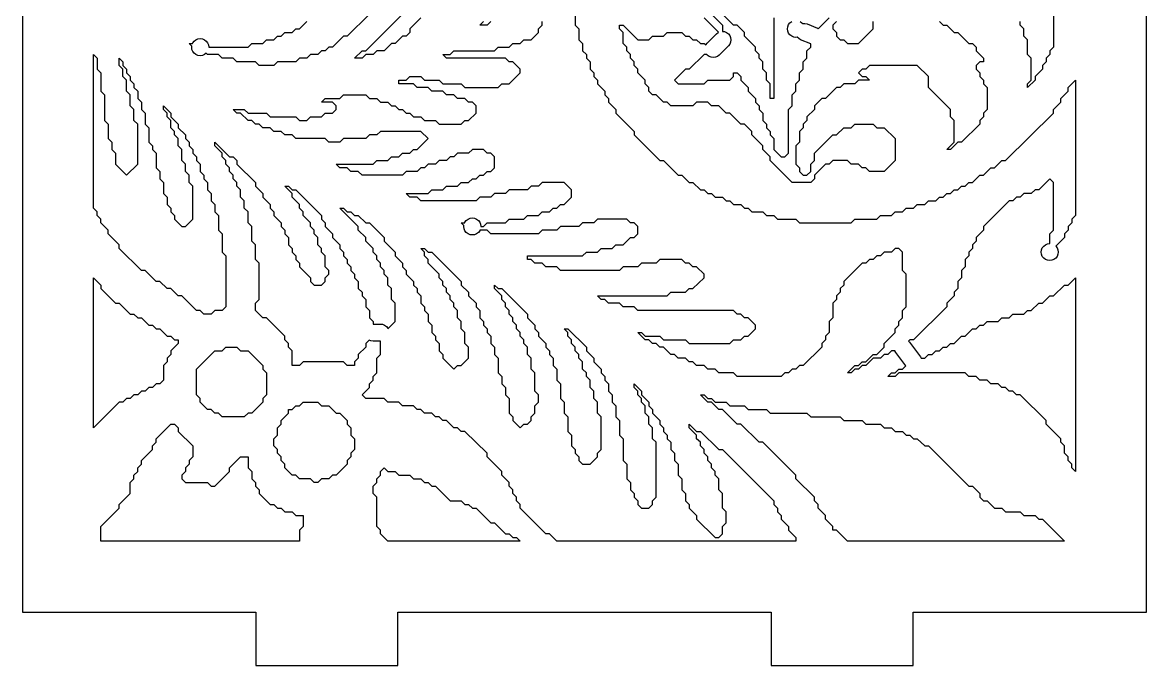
# Model space of a CAD drawing. Header units: millimetres. Extents: x 0 to 63, y 0 to 126.
# Drawn here: x 0 to 63.3, y 0 to 36.2 of the extents above; entities that cross this region are included whole.
import ezdxf

# ---------------------------------------------------------------- set-up
doc = ezdxf.new("R2010")
doc.units = ezdxf.units.MM
doc.layers.add('CUT', color=1, linetype='Continuous')

msp = doc.modelspace()

# ---------------------------------------------------------------- linework, layer by layer
at = {"layer": 'CUT'}
for points in [[(42.134, 123), (21.134, 123), (21.134, 126), (13.134, 126), (13.134, 123), (0, 123), (0, 3), (13.134, 3), (13.134, 0), (21.134, 0), (21.134, 3), (42.134, 3), (42.134, 0), (50.134, 0), (50.134, 3), (63.2679, 3), (63.2679, 123), (50.134, 123), (50.134, 126), (42.134, 126)], [(7.725929, 27.382353), (7.932925, 27.176471), (7.932925, 26.558824), (8.139921, 26.352941), (8.139921, 25.941176), (8.346917, 25.735294), (8.346917, 25.529412), (8.553913, 25.323529), (8.553913, 25.117647), (8.967906, 24.705882), (9.174902, 24.705882), (9.588894, 25.117647), (9.588894, 26.970588), (9.381898, 27.176471), (9.381898, 27.588235), (9.174902, 27.794118), (9.174902, 28.205882), (8.967906, 28.411765), (8.967906, 29.029412), (8.760909, 29.235294), (8.760909, 29.647059), (8.553913, 29.852941), (8.553913, 30.058824), (8.346917, 30.264706), (8.346917, 30.676471), (8.139921, 30.882353), (8.139921, 31.088235), (7.932925, 31.294118), (7.932925, 31.5), (8.346917, 31.088235), (8.346917, 30.882353), (8.760909, 30.470588), (8.760909, 30.264706), (9.174902, 29.852941), (9.174902, 29.647059), (9.381898, 29.441176), (9.381898, 29.235294), (9.588894, 29.029412), (9.588894, 28.823529), (9.79589, 28.617647), (9.79589, 28.411765), (10.002886, 28.205882), (10.002886, 27.794118), (10.209882, 27.588235), (10.209882, 27.382353), (10.416878, 27.176471), (10.416878, 26.764706), (10.623874, 26.558824), (10.623874, 26.147059), (10.83087, 25.941176), (10.83087, 25.529412), (11.037866, 25.323529), (11.037866, 24.5), (11.244862, 24.294118), (11.244862, 23.264706), (11.451858, 23.058824), (11.451858, 20.176471), (11.244862, 19.970588), (10.83087, 19.970588), (10.623874, 19.764706), (10.209882, 19.764706), (10.002886, 19.970588), (9.79589, 19.970588), (8.967906, 20.794118), (8.760909, 20.794118), (8.346917, 21.205882), (8.139921, 21.205882), (7.725929, 21.617647), (7.518933, 21.617647), (6.897945, 22.235294), (6.690949, 22.235294), (5.448972, 23.470588), (5.448972, 23.676471), (4.827984, 24.294118), (4.827984, 24.5), (4.413992, 24.911765), (4.413992, 25.117647), (4.206996, 25.323529), (4.206996, 25.529412), (4, 25.735294), (4, 34.382353), (4.206996, 34.176471), (4.206996, 33.558824), (4.413992, 33.352941), (4.413992, 32.323529), (4.620988, 32.117647), (4.620988, 30.676471), (4.827984, 30.470588), (4.827984, 29.647059), (5.03498, 29.441176), (5.03498, 29.029412), (5.241976, 28.823529), (5.241976, 28.205882), (5.862965, 27.588235), (6.483953, 28.205882), (6.483953, 30.470588), (6.276957, 30.676471), (6.276957, 31.294118), (6.069961, 31.5), (6.069961, 32.117647), (5.862965, 32.323529), (5.862965, 32.941176), (5.655969, 33.147059), (5.655969, 33.558824), (5.448972, 33.764706), (5.448972, 34.176471), (5.655969, 33.970588), (5.655969, 33.764706), (5.862965, 33.558824), (5.862965, 33.352941), (6.069961, 33.147059), (6.069961, 32.941176), (6.276957, 32.735294), (6.276957, 32.529412), (6.483953, 32.323529), (6.483953, 31.911765), (6.690949, 31.705882), (6.690949, 31.294118), (6.897945, 31.088235), (6.897945, 30.470588), (7.104941, 30.264706), (7.104941, 29.441176), (7.311937, 29.235294), (7.311937, 29.029412), (7.518933, 28.823529), (7.518933, 28), (7.725929, 27.794118)], [(15.177787, 26.352941), (15.177787, 26.558824), (14.763795, 26.970588), (14.970791, 26.970588), (15.177787, 26.764706), (15.384784, 26.764706), (16.833756, 25.323529), (16.833756, 25.117647), (17.040752, 24.911765), (17.040752, 24.705882), (17.454744, 24.294118), (17.454744, 24.088235), (17.868736, 23.676471), (17.868736, 23.470588), (18.075732, 23.264706), (18.075732, 23.058824), (18.282728, 22.852941), (18.282728, 22.647059), (18.489725, 22.441176), (18.489725, 22.235294), (18.696721, 22.029412), (18.696721, 21.823529), (18.903717, 21.617647), (18.903717, 21.205882), (19.110713, 21), (19.110713, 20.794118), (19.317709, 20.588235), (19.317709, 20.176471), (19.524705, 19.970588), (19.524705, 19.558824), (19.731701, 19.352941), (19.731701, 19.215294), (20.145693, 19.215294), (20.269926, 19.198939), (20.385693, 19.150986), (20.485104, 19.074705), (20.561385, 18.975294), (20.570898, 18.952329), (20.973677, 19.352941), (20.973677, 20.382353), (20.766681, 20.588235), (20.766681, 21.205882), (20.559685, 21.411765), (20.559685, 21.823529), (20.352689, 22.029412), (20.352689, 22.235294), (20.145693, 22.441176), (20.145693, 22.647059), (19.938697, 22.852941), (19.938697, 23.058824), (19.731701, 23.264706), (19.731701, 23.470588), (19.317709, 23.882353), (19.317709, 24.088235), (18.903717, 24.5), (18.903717, 24.705882), (17.868736, 25.735294), (18.075732, 25.735294), (18.282728, 25.529412), (18.489725, 25.529412), (18.696721, 25.323529), (18.903717, 25.323529), (19.317709, 24.911765), (19.524705, 24.911765), (20.352689, 24.088235), (20.352689, 23.882353), (20.973677, 23.264706), (20.973677, 23.058824), (21.387669, 22.647059), (21.387669, 22.441176), (21.594665, 22.235294), (21.594665, 22.029412), (22.008658, 21.617647), (22.008658, 21.411765), (22.215654, 21.205882), (22.215654, 21), (22.42265, 20.794118), (22.42265, 20.382353), (22.629646, 20.176471), (22.629646, 19.970588), (22.836642, 19.764706), (22.836642, 19.352941), (23.043638, 19.147059), (23.043638, 18.735294), (23.250634, 18.529412), (23.250634, 18.323529), (23.45763, 18.117647), (23.45763, 17.705882), (23.664626, 17.5), (23.664626, 17.294118), (24.285614, 16.676471), (24.49261, 16.882353), (24.699606, 16.882353), (25.113599, 17.294118), (25.113599, 17.911765), (24.906603, 18.117647), (24.906603, 18.735294), (24.699606, 18.941176), (24.699606, 19.352941), (24.49261, 19.558824), (24.49261, 19.970588), (24.285614, 20.176471), (24.285614, 20.382353), (24.078618, 20.588235), (24.078618, 20.794118), (23.871622, 21), (23.871622, 21.205882), (23.664626, 21.411765), (23.664626, 21.617647), (23.45763, 21.823529), (23.45763, 22.029412), (22.836642, 22.647059), (22.836642, 22.852941), (22.629646, 23.058824), (22.629646, 23.264706), (22.42265, 23.470588), (22.629646, 23.470588), (22.836642, 23.264706), (23.043638, 23.264706), (24.699606, 21.617647), (24.699606, 21.411765), (25.113599, 21), (25.113599, 20.794118), (25.527591, 20.382353), (25.527591, 20.176471), (25.734587, 19.970588), (25.734587, 19.558824), (25.941583, 19.352941), (25.941583, 19.147059), (26.148579, 18.941176), (26.148579, 18.735294), (26.355575, 18.529412), (26.355575, 18.117647), (26.562571, 17.911765), (26.562571, 17.5), (26.769567, 17.294118), (26.769567, 16.470588), (26.976563, 16.264706), (26.976563, 15.852941), (27.183559, 15.647059), (27.183559, 15.235294), (27.390555, 15.029412), (27.390555, 14.205882), (27.597551, 14), (27.597551, 13.794118), (28.011543, 13.382353), (28.21854, 13.588235), (28.425536, 13.588235), (28.632532, 13.794118), (28.632532, 14), (28.839528, 14.205882), (28.839528, 14.617647), (29.046524, 14.823529), (29.046524, 15.235294), (28.839528, 15.441176), (28.839528, 16.470588), (28.632532, 16.676471), (28.632532, 17.294118), (28.425536, 17.5), (28.425536, 17.911765), (28.21854, 18.117647), (28.21854, 18.323529), (28.011543, 18.529412), (28.011543, 18.735294), (27.804547, 18.941176), (27.804547, 19.147059), (27.597551, 19.352941), (27.597551, 19.558824), (27.390555, 19.764706), (27.390555, 19.970588), (27.183559, 20.176471), (27.183559, 20.382353), (26.976563, 20.588235), (26.976563, 20.794118), (26.562571, 21.205882), (26.562571, 21.411765), (26.769567, 21.205882), (26.976563, 21.205882), (28.425536, 19.764706), (28.425536, 19.558824), (28.839528, 19.147059), (28.839528, 18.941176), (29.046524, 18.735294), (29.046524, 18.529412), (29.460516, 18.117647), (29.460516, 17.911765), (29.667512, 17.705882), (29.667512, 17.5), (29.874508, 17.294118), (29.874508, 16.882353), (30.081504, 16.676471), (30.081504, 16.058824), (30.2885, 15.852941), (30.2885, 15.029412), (30.495496, 14.823529), (30.495496, 14.205882), (30.702492, 14), (30.702492, 13.176471), (30.909488, 12.970588), (30.909488, 12.352941), (31.116484, 12.147059), (31.116484, 11.941176), (31.32348, 11.735294), (31.32348, 11.529412), (31.530477, 11.323529), (31.944469, 11.323529), (32.358461, 11.735294), (32.358461, 11.941176), (32.565457, 12.147059), (32.565457, 14), (32.358461, 14.205882), (32.358461, 14.823529), (32.151465, 15.029412), (32.151465, 15.441176), (31.944469, 15.647059), (31.944469, 16.058824), (31.737473, 16.264706), (31.737473, 16.470588), (31.530477, 16.676471), (31.530477, 17.088235), (31.32348, 17.294118), (31.32348, 17.5), (31.116484, 17.705882), (31.116484, 17.911765), (30.909488, 18.117647), (30.909488, 18.323529), (30.702492, 18.529412), (30.702492, 18.735294), (30.495496, 18.941176), (30.702492, 18.941176), (31.737473, 17.911765), (31.737473, 17.705882), (32.151465, 17.294118), (32.151465, 17.088235), (32.565457, 16.676471), (32.565457, 16.470588), (32.772453, 16.264706), (32.772453, 16.058824), (32.979449, 15.852941), (32.979449, 15.441176), (33.186445, 15.235294), (33.186445, 14.823529), (33.393441, 14.617647), (33.393441, 14), (33.600437, 13.794118), (33.600437, 12.970588), (33.807433, 12.764706), (33.807433, 11.529412), (34.014429, 11.323529), (34.014429, 10.5), (34.221425, 10.294118), (34.221425, 9.882353), (34.428421, 9.676471), (34.428421, 9.470588), (34.635418, 9.264706), (34.635418, 9.058824), (34.842414, 8.852941), (35.256406, 8.852941), (35.463402, 9.058824), (35.463402, 9.264706), (35.670398, 9.470588), (35.670398, 12.558824), (35.463402, 12.764706), (35.463402, 13.382353), (35.256406, 13.588235), (35.256406, 14), (35.04941, 14.205882), (35.04941, 14.617647), (34.842414, 14.823529), (34.842414, 15.029412), (34.635418, 15.235294), (34.635418, 15.441176), (34.428421, 15.647059), (34.428421, 15.852941), (34.842414, 15.441176), (34.842414, 15.235294), (35.256406, 14.823529), (35.256406, 14.617647), (35.463402, 14.411765), (35.463402, 14.205882), (35.877394, 13.794118), (35.877394, 13.588235), (36.08439, 13.382353), (36.08439, 13.176471), (36.291386, 12.970588), (36.291386, 12.764706), (36.498382, 12.558824), (36.498382, 12.147059), (36.705378, 11.941176), (36.705378, 11.529412), (36.912374, 11.323529), (36.912374, 10.705882), (37.11937, 10.5), (37.11937, 9.882353), (37.326366, 9.676471), (37.326366, 9.264706), (37.533362, 9.058824), (37.533362, 8.852941), (37.947355, 8.441176), (37.947355, 8.235294), (38.982335, 7.205882), (39.189331, 7.205882), (39.396327, 7.411765), (39.396327, 7.823529), (39.603323, 8.029412), (39.603323, 8.647059), (39.396327, 8.852941), (39.396327, 9.676471), (39.189331, 9.882353), (39.189331, 10.5), (38.982335, 10.705882), (38.982335, 10.911765), (38.775339, 11.117647), (38.775339, 11.323529), (38.568343, 11.529412), (38.568343, 11.735294), (38.361347, 11.941176), (38.361347, 12.147059), (38.154351, 12.352941), (38.154351, 12.558824), (37.947355, 12.764706), (37.947355, 12.970588), (37.533362, 13.382353), (37.533362, 13.588235), (37.947355, 13.176471), (38.154351, 13.176471), (39.189331, 12.147059), (39.396327, 12.147059), (42.294272, 9.264706), (42.294272, 9.058824), (42.501268, 8.852941), (42.501268, 8.647059), (42.708264, 8.441176), (42.708264, 8.235294), (43.122256, 7.823529), (43.122256, 7.617647), (43.536248, 7.205882), (43.536248, 7), (30.081504, 7), (29.667512, 7.411765), (29.460516, 7.411765), (28.011543, 8.852941), (28.011543, 9.058824), (27.804547, 9.264706), (27.804547, 9.470588), (27.597551, 9.676471), (27.597551, 9.882353), (27.390555, 10.088235), (27.390555, 10.294118), (26.976563, 10.705882), (26.976563, 10.911765), (26.148579, 11.735294), (26.148579, 11.941176), (24.906603, 13.176471), (24.699606, 13.176471), (24.49261, 13.382353), (24.285614, 13.382353), (23.871622, 13.794118), (23.664626, 13.794118), (23.45763, 14), (23.250634, 14), (23.043638, 14.205882), (22.629646, 14.205882), (22.42265, 14.411765), (22.215654, 14.411765), (22.008658, 14.617647), (21.387669, 14.617647), (21.180673, 14.823529), (20.559685, 14.823529), (20.352689, 15.029412), (19.317709, 15.029412), (19.110713, 15.235294), (19.524705, 15.647059), (19.524705, 15.852941), (19.731701, 16.058824), (19.731701, 16.264706), (19.938697, 16.470588), (19.938697, 17.294118), (20.145693, 17.5), (20.145693, 18.255294), (19.731701, 18.255294), (19.607468, 18.27165), (19.512214, 18.311105), (19.317709, 18.117647), (19.317709, 17.911765), (18.903717, 17.5), (18.903717, 17.294118), (18.696721, 17.088235), (18.696721, 16.882353), (18.282728, 16.882353), (18.075732, 17.088235), (15.798776, 17.088235), (15.59178, 16.882353), (15.177787, 16.882353), (15.177787, 17.705882), (14.970791, 17.911765), (14.970791, 18.117647), (14.763795, 18.323529), (14.763795, 18.529412), (13.728815, 19.558824), (13.521819, 19.558824), (13.107827, 19.970588), (13.107827, 20.382353), (13.314823, 20.588235), (13.314823, 22.647059), (13.107827, 22.852941), (13.107827, 23.676471), (12.900831, 23.882353), (12.900831, 24.705882), (12.693835, 24.911765), (12.693835, 25.529412), (12.486839, 25.735294), (12.486839, 26.147059), (12.279843, 26.352941), (12.279843, 26.764706), (12.072847, 26.970588), (12.072847, 27.176471), (11.86585, 27.382353), (11.86585, 27.588235), (11.658854, 27.794118), (11.658854, 28), (11.451858, 28.205882), (11.451858, 28.411765), (11.244862, 28.617647), (11.244862, 28.823529), (10.83087, 29.235294), (10.83087, 29.441176), (11.658854, 28.617647), (11.86585, 28.617647), (12.072847, 28.411765), (12.072847, 28.205882), (13.107827, 27.176471), (13.107827, 26.970588), (13.521819, 26.558824), (13.521819, 26.352941), (13.935811, 25.941176), (13.935811, 25.735294), (14.142807, 25.529412), (14.142807, 25.323529), (14.556799, 24.911765), (14.556799, 24.705882), (14.763795, 24.5), (14.763795, 24.294118), (14.970791, 24.088235), (14.970791, 23.676471), (15.177787, 23.470588), (15.177787, 23.264706), (15.384784, 23.058824), (15.384784, 22.852941), (15.59178, 22.647059), (15.59178, 22.441176), (16.212768, 21.823529), (16.212768, 21.617647), (16.419764, 21.411765), (16.833756, 21.411765), (17.040752, 21.617647), (17.040752, 21.823529), (17.247748, 22.029412), (17.247748, 22.235294), (17.040752, 22.441176), (17.040752, 23.058824), (16.833756, 23.264706), (16.833756, 23.470588), (16.62676, 23.676471), (16.62676, 24.088235), (16.419764, 24.294118), (16.419764, 24.5), (16.212768, 24.705882), (16.212768, 24.911765), (15.798776, 25.323529), (15.798776, 25.529412), (15.59178, 25.735294), (15.59178, 25.941176)], [(7.311937, 19.147059), (7.518933, 18.941176), (7.725929, 18.941176), (8.139921, 18.529412), (8.346917, 18.529412), (8.553913, 18.323529), (8.760909, 18.323529), (8.760909, 18.117647), (8.346917, 17.705882), (8.346917, 17.5), (8.139921, 17.294118), (8.139921, 17.088235), (7.932925, 16.882353), (7.932925, 16.058824), (7.725929, 15.852941), (7.518933, 15.852941), (7.311937, 15.647059), (7.104941, 15.647059), (6.897945, 15.441176), (6.690949, 15.441176), (6.483953, 15.235294), (6.276957, 15.235294), (6.069961, 15.029412), (5.862965, 15.029412), (5.655969, 14.823529), (5.448972, 14.823529), (4, 13.382353), (4, 21.823529), (4.413992, 21.411765), (4.413992, 21.205882), (5.241976, 20.382353), (5.448972, 20.382353), (6.069961, 19.764706), (6.276957, 19.764706), (6.483953, 19.558824), (6.690949, 19.558824), (7.104941, 19.147059)], [(11.244862, 17.705882), (11.451858, 17.911765), (12.072847, 17.911765), (12.279843, 17.705882), (12.693835, 17.705882), (13.521819, 16.882353), (13.521819, 16.676471), (13.728815, 16.470588), (13.728815, 15.235294), (13.521819, 15.029412), (13.521819, 14.823529), (12.900831, 14.205882), (12.693835, 14.205882), (12.486839, 14), (11.244862, 14), (11.037866, 14.205882), (10.83087, 14.205882), (10.623874, 14.411765), (10.416878, 14.411765), (10.002886, 14.823529), (10.002886, 15.029412), (9.79589, 15.235294), (9.79589, 16.676471), (10.83087, 17.705882)], [(45.606209, 7.823529), (45.192217, 8.235294), (45.192217, 8.441176), (44.778225, 8.852941), (44.778225, 9.058824), (44.571229, 9.264706), (44.571229, 9.470588), (43.536248, 10.5), (43.536248, 10.705882), (41.673284, 12.558824), (41.466288, 12.558824), (40.431307, 13.588235), (40.224311, 13.588235), (39.396327, 14.411765), (39.189331, 14.411765), (38.775339, 14.823529), (38.568343, 14.823529), (38.154351, 15.235294), (38.361347, 15.235294), (38.568343, 15.029412), (38.775339, 15.029412), (38.982335, 14.823529), (39.603323, 14.823529), (39.810319, 14.617647), (40.638303, 14.617647), (40.845299, 14.411765), (41.88028, 14.411765), (42.087276, 14.205882), (44.157236, 14.205882), (44.364233, 14), (46.020201, 14), (46.227197, 13.794118), (47.262177, 13.794118), (47.469174, 13.588235), (48.297158, 13.588235), (48.504154, 13.382353), (48.918146, 13.382353), (49.125142, 13.176471), (49.539134, 13.176471), (49.74613, 12.970588), (49.953126, 12.970588), (50.160122, 12.764706), (50.367118, 12.764706), (50.781111, 12.352941), (50.988107, 12.352941), (53.265063, 10.088235), (53.472059, 10.088235), (53.886052, 9.676471), (53.886052, 9.470588), (54.093048, 9.264706), (54.300044, 9.264706), (54.714036, 8.852941), (55.128028, 8.852941), (55.335024, 8.647059), (56.163008, 8.647059), (56.370004, 8.441176), (56.990992, 8.441176), (57.197989, 8.235294), (57.404985, 8.235294), (58.646961, 7), (46.434193, 7), (45.813205, 7.617647), (45.606209, 7.617647)], [(17.66174, 14.205882), (17.868736, 14.205882), (18.282728, 13.794118), (18.282728, 13.588235), (18.489725, 13.382353), (18.489725, 12.970588), (18.696721, 12.764706), (18.696721, 12.147059), (18.489725, 11.941176), (18.489725, 11.735294), (18.282728, 11.529412), (18.282728, 11.323529), (17.66174, 10.705882), (17.454744, 10.705882), (17.247748, 10.5), (16.833756, 10.5), (16.62676, 10.294118), (16.419764, 10.294118), (16.212768, 10.5), (15.59178, 10.5), (15.384784, 10.705882), (15.177787, 10.705882), (14.763795, 11.117647), (14.763795, 11.323529), (14.556799, 11.529412), (14.556799, 11.735294), (14.349803, 11.941176), (14.349803, 12.147059), (14.142807, 12.352941), (14.142807, 12.764706), (14.349803, 12.970588), (14.349803, 13.382353), (14.556799, 13.588235), (14.556799, 13.794118), (14.970791, 14.205882), (14.970791, 14.411765), (15.177787, 14.411765), (15.384784, 14.617647), (15.59178, 14.617647), (15.798776, 14.823529), (16.62676, 14.823529), (16.833756, 14.617647), (17.247748, 14.617647)], [(6.483953, 11.117647), (6.690949, 11.323529), (6.690949, 11.529412), (7.311937, 12.147059), (7.311937, 12.352941), (7.518933, 12.558824), (7.518933, 12.764706), (8.346917, 13.588235), (8.553913, 13.588235), (8.760909, 13.382353), (8.760909, 13.176471), (9.588894, 12.352941), (9.588894, 11.735294), (9.381898, 11.529412), (9.381898, 11.323529), (9.174902, 11.117647), (9.174902, 10.911765), (8.967906, 10.705882), (8.967906, 10.5), (9.174902, 10.294118), (10.416878, 10.294118), (10.623874, 10.088235), (10.83087, 10.088235), (11.658854, 10.911765), (11.658854, 11.117647), (12.279843, 11.735294), (12.693835, 11.735294), (12.693835, 11.117647), (12.900831, 10.911765), (12.900831, 10.5), (13.107827, 10.294118), (13.107827, 10.088235), (13.314823, 9.882353), (13.314823, 9.676471), (13.935811, 9.058824), (14.142807, 9.058824), (14.349803, 8.852941), (14.556799, 8.852941), (14.763795, 8.647059), (15.177787, 8.647059), (15.384784, 8.441176), (15.798776, 8.441176), (15.798776, 7.823529), (15.59178, 7.617647), (15.59178, 7), (4.413992, 7), (4.413992, 7.823529), (5.448972, 8.852941), (5.448972, 9.058824), (6.069961, 9.676471), (6.069961, 10.294118), (6.276957, 10.5), (6.276957, 10.705882), (6.483953, 10.911765)], [(24.699606, 9.264706), (24.906603, 9.058824), (25.113599, 9.058824), (25.320595, 8.852941), (25.527591, 8.852941), (26.355575, 8.029412), (26.562571, 8.029412), (27.183559, 7.411765), (27.390555, 7.411765), (27.597551, 7.205882), (27.804547, 7.205882), (28.011543, 7), (20.559685, 7), (20.145693, 7.411765), (20.145693, 7.617647), (19.938697, 7.823529), (19.938697, 9.470588), (19.731701, 9.676471), (19.731701, 10.088235), (19.938697, 10.294118), (19.938697, 10.5), (20.145693, 10.705882), (20.145693, 10.911765), (20.352689, 11.117647), (20.559685, 10.911765), (20.973677, 10.911765), (21.180673, 10.705882), (21.801662, 10.705882), (22.008658, 10.5), (22.42265, 10.5), (22.629646, 10.294118), (22.836642, 10.294118), (23.043638, 10.088235), (23.250634, 10.088235), (24.078618, 9.264706)]]:
    msp.add_lwpolyline(points, close=True, dxfattribs=at)
for points in [[(31.116484, 37.058824), (31.116484, 36.029412), (31.32348, 35.823529), (31.32348, 35.205882), (31.530477, 35), (31.530477, 34.588235), (31.737473, 34.382353), (31.737473, 34.176471), (31.944469, 33.970588), (31.944469, 33.558824), (32.151465, 33.352941), (32.151465, 33.147059), (32.358461, 32.941176), (32.358461, 32.735294), (32.772453, 32.323529), (32.772453, 32.117647), (32.979449, 31.911765), (32.979449, 31.705882), (33.393441, 31.294118), (33.393441, 31.088235), (34.428421, 30.058824), (34.428421, 29.852941), (35.877394, 28.411765), (36.08439, 28.411765), (36.912374, 27.588235), (37.11937, 27.588235), (37.533362, 27.176471), (37.740358, 27.176471), (38.154351, 26.764706), (38.361347, 26.764706), (38.568343, 26.558824), (38.775339, 26.558824), (38.982335, 26.352941), (39.396327, 26.352941), (39.603323, 26.147059), (39.810319, 26.147059), (40.017315, 25.941176), (40.431307, 25.941176), (40.638303, 25.735294), (40.845299, 25.735294), (41.052296, 25.529412), (41.673284, 25.529412), (41.88028, 25.323529), (42.294272, 25.323529), (42.501268, 25.117647), (43.536248, 25.117647), (43.743244, 24.911765), (46.641189, 24.911765), (46.848185, 25.117647), (48.090162, 25.117647), (48.297158, 25.323529), (48.918146, 25.323529), (49.125142, 25.529412), (49.539134, 25.529412), (49.74613, 25.735294), (50.160122, 25.735294), (50.367118, 25.941176), (50.781111, 25.941176), (50.988107, 26.147059), (51.402099, 26.147059), (51.609095, 26.352941), (51.816091, 26.352941), (52.023087, 26.558824), (52.230083, 26.558824), (52.437079, 26.764706), (52.644075, 26.764706), (52.851071, 26.970588), (53.058067, 26.970588), (53.265063, 27.176471), (53.472059, 27.176471), (53.886052, 27.588235), (54.093048, 27.588235), (54.50704, 28), (54.714036, 28), (55.128028, 28.411765), (55.335024, 28.411765), (58.025973, 31.088235), (58.025973, 31.294118), (58.439965, 31.705882), (58.439965, 31.911765), (58.853957, 32.323529), (58.853957, 32.529412), (59.267949, 32.941176), (59.267949, 25.323529), (59.060953, 25.117647), (59.060953, 24.911765), (58.853957, 24.705882), (58.853957, 24.5), (58.646961, 24.294118), (58.646961, 24.088235), (58.159183, 23.603081), (58.234669, 23.504706), (58.282621, 23.388939), (58.298977, 23.264706), (58.282621, 23.140473), (58.234669, 23.024706), (58.158388, 22.925295), (58.058977, 22.849014), (57.94321, 22.801061), (57.818977, 22.784706), (57.694744, 22.801061), (57.578977, 22.849014), (57.479565, 22.925295), (57.403285, 23.024706), (57.355332, 23.140473), (57.338977, 23.264706), (57.355332, 23.388939), (57.403285, 23.504706), (57.479565, 23.604117), (57.578977, 23.680398), (57.694744, 23.72835), (57.818977, 23.744706), (57.818977, 24.294118), (58.025973, 24.5), (58.025973, 27.176471), (57.818977, 27.382353), (57.197989, 26.764706), (56.990992, 26.764706), (56.783996, 26.558824), (56.370004, 26.558824), (56.163008, 26.352941), (55.956012, 26.352941), (55.749016, 26.147059), (55.54202, 26.147059), (54.093048, 24.705882), (54.093048, 24.5), (53.679055, 24.088235), (53.679055, 23.882353), (53.472059, 23.676471), (53.472059, 23.470588), (53.265063, 23.264706), (53.265063, 23.058824), (53.058067, 22.852941), (53.058067, 22.441176), (52.851071, 22.235294), (52.851071, 21.823529), (52.644075, 21.617647), (52.644075, 21.205882), (52.437079, 21), (52.437079, 20.794118), (52.023087, 20.382353), (52.023087, 20.176471), (50.160122, 18.323529), (49.953126, 18.323529), (49.876554, 18.247369), (49.922387, 18.200759), (50.543375, 17.377229), (50.590432, 17.294118), (50.781111, 17.294118), (50.988107, 17.5), (51.195103, 17.5), (51.402099, 17.705882), (51.609095, 17.705882), (51.816091, 17.911765), (52.023087, 17.911765), (52.230083, 18.117647), (52.437079, 18.117647), (52.851071, 18.529412), (53.058067, 18.529412), (53.472059, 18.941176), (53.679055, 18.941176), (53.886052, 19.147059), (54.093048, 19.147059), (54.300044, 19.352941), (54.921032, 19.352941), (55.128028, 19.558824), (55.54202, 19.558824), (55.749016, 19.764706), (56.370004, 19.764706), (56.577, 19.970588), (56.783996, 19.970588), (57.197989, 20.382353), (57.404985, 20.382353), (57.818977, 20.794118), (58.025973, 20.794118), (58.646961, 21.411765), (58.853957, 21.411765), (59.267949, 21.823529), (59.267949, 10.911765), (59.060953, 11.117647), (59.060953, 11.323529), (58.853957, 11.529412), (58.853957, 11.735294), (58.646961, 11.941176), (58.646961, 12.352941), (58.439965, 12.558824), (58.439965, 12.764706), (57.611981, 13.588235), (57.611981, 13.794118), (56.163008, 15.235294), (55.956012, 15.235294), (55.749016, 15.441176), (55.54202, 15.441176), (55.335024, 15.647059), (55.128028, 15.647059), (54.921032, 15.852941), (54.50704, 15.852941), (54.300044, 16.058824), (53.886052, 16.058824), (53.679055, 16.264706), (53.265063, 16.264706), (53.058067, 16.470588), (49.332138, 16.470588), (49.125142, 16.264706), (48.71115, 16.264706), (48.918146, 16.470588), (49.125142, 16.470588), (49.332138, 16.676471), (49.539134, 16.676471), (49.727884, 16.864205), (49.155882, 17.622771), (49.108824, 17.705882), (48.918146, 17.705882), (48.71115, 17.5), (48.504154, 17.5), (48.297158, 17.294118), (47.883166, 17.294118), (47.469174, 16.882353), (47.262177, 16.882353), (47.055181, 16.676471), (46.848185, 16.676471), (46.641189, 16.470588), (46.434193, 16.470588), (46.848185, 16.882353), (47.055181, 16.882353), (47.262177, 17.088235), (47.469174, 17.088235), (47.883166, 17.5), (48.090162, 17.5), (48.504154, 17.911765), (48.504154, 18.117647), (49.125142, 18.735294), (49.125142, 18.941176), (49.332138, 19.147059), (49.332138, 19.352941), (49.539134, 19.558824), (49.539134, 19.970588), (49.74613, 20.176471), (49.74613, 22.029412), (49.539134, 22.235294), (49.539134, 23.264706), (49.332138, 23.470588), (49.125142, 23.470588), (48.918146, 23.264706), (48.504154, 23.264706), (48.297158, 23.058824), (48.090162, 23.058824), (47.883166, 22.852941), (47.67617, 22.852941), (47.469174, 22.647059), (47.262177, 22.647059), (46.227197, 21.617647), (46.227197, 21.411765), (46.020201, 21.205882), (46.020201, 21), (45.813205, 20.794118), (45.813205, 20.588235), (45.606209, 20.382353), (45.606209, 19.558824), (45.399213, 19.352941), (45.399213, 18.735294), (45.192217, 18.529412), (45.192217, 18.323529), (44.985221, 18.117647), (44.985221, 17.911765), (43.95024, 16.882353), (43.743244, 16.882353), (43.536248, 16.676471), (43.329252, 16.676471), (43.122256, 16.470588), (42.91526, 16.470588), (42.708264, 16.264706), (40.224311, 16.264706), (40.017315, 16.470588), (39.189331, 16.470588), (38.982335, 16.676471), (38.568343, 16.676471), (38.361347, 16.882353), (37.947355, 16.882353), (37.740358, 17.088235), (37.533362, 17.088235), (37.326366, 17.294118), (36.912374, 17.294118), (36.705378, 17.5), (36.498382, 17.5), (36.08439, 17.911765), (35.877394, 17.911765), (35.670398, 18.117647), (35.463402, 18.117647), (35.256406, 18.323529), (35.04941, 18.323529), (34.635418, 18.735294), (34.842414, 18.735294), (35.04941, 18.529412), (35.877394, 18.529412), (36.08439, 18.323529), (37.326366, 18.323529), (37.533362, 18.117647), (39.810319, 18.117647), (40.017315, 18.323529), (40.431307, 18.323529), (40.638303, 18.529412), (40.845299, 18.529412), (41.259292, 18.941176), (41.259292, 19.147059), (40.845299, 19.558824), (40.638303, 19.558824), (40.431307, 19.764706), (40.224311, 19.764706), (40.017315, 19.970588), (34.635418, 19.970588), (34.428421, 20.176471), (33.807433, 20.176471), (33.600437, 20.382353), (32.979449, 20.382353), (32.772453, 20.588235), (32.565457, 20.588235), (32.358461, 20.794118), (36.291386, 20.794118), (36.498382, 21), (37.326366, 21), (37.533362, 21.205882), (37.740358, 21.205882), (38.361347, 21.823529), (38.361347, 22.029412), (37.947355, 22.441176), (37.740358, 22.441176), (37.533362, 22.647059), (37.326366, 22.647059), (37.11937, 22.852941), (35.877394, 22.852941), (35.670398, 22.647059), (34.842414, 22.647059), (34.635418, 22.441176), (33.807433, 22.441176), (33.600437, 22.235294), (30.2885, 22.235294), (30.081504, 22.441176), (29.460516, 22.441176), (29.25352, 22.647059), (28.839528, 22.647059), (28.632532, 22.852941), (28.425536, 22.852941), (28.425536, 23.058824), (31.530477, 23.058824), (31.737473, 23.264706), (32.358461, 23.264706), (32.565457, 23.470588), (33.186445, 23.470588), (33.393441, 23.676471), (33.807433, 23.676471), (34.221425, 24.088235), (34.428421, 24.088235), (34.635418, 24.294118), (34.635418, 24.705882), (34.428421, 24.911765), (34.221425, 24.911765), (34.014429, 25.117647), (32.358461, 25.117647), (32.151465, 24.911765), (31.530477, 24.911765), (31.32348, 24.705882), (30.2885, 24.705882), (30.081504, 24.5), (29.25352, 24.5), (29.046524, 24.294118), (26.355575, 24.294118), (26.148579, 24.5), (25.750419, 24.5), (25.736287, 24.465882), (25.660006, 24.366471), (25.560595, 24.29019), (25.444828, 24.242238), (25.320595, 24.225882), (25.196361, 24.242238), (25.080595, 24.29019), (24.981183, 24.366471), (24.904902, 24.465882), (24.85695, 24.581649), (24.840595, 24.705882), (24.848237, 24.763934), (24.699606, 24.911765), (24.89077, 24.911765), (24.904902, 24.945882), (24.981183, 25.045294), (25.080595, 25.121575), (25.196361, 25.169527), (25.320595, 25.185882), (25.444828, 25.169527), (25.560595, 25.121575), (25.660006, 25.045294), (25.736287, 24.945882), (25.784239, 24.830115), (25.800595, 24.705882), (25.941583, 24.705882), (26.148579, 24.911765), (27.183559, 24.911765), (27.390555, 25.117647), (28.21854, 25.117647), (28.425536, 25.323529), (29.046524, 25.323529), (29.25352, 25.529412), (29.667512, 25.529412), (29.874508, 25.735294), (30.081504, 25.735294), (30.2885, 25.941176), (30.495496, 25.941176), (30.909488, 26.352941), (30.909488, 26.764706), (30.495496, 27.176471), (29.25352, 27.176471), (29.046524, 26.970588), (28.632532, 26.970588), (28.425536, 26.764706), (27.390555, 26.764706), (27.183559, 26.558824), (26.562571, 26.558824), (26.355575, 26.352941), (25.734587, 26.352941), (25.527591, 26.147059), (22.42265, 26.147059), (22.215654, 26.352941), (21.801662, 26.352941), (21.594665, 26.558824), (22.836642, 26.558824), (23.043638, 26.764706), (23.664626, 26.764706), (23.871622, 26.970588), (24.49261, 26.970588), (24.699606, 27.176471), (25.113599, 27.176471), (25.320595, 27.382353), (25.527591, 27.382353), (25.734587, 27.588235), (25.941583, 27.588235), (26.148579, 27.794118), (26.355575, 27.794118), (26.562571, 28), (26.562571, 28.617647), (26.355575, 28.823529), (26.148579, 28.823529), (25.941583, 29.029412), (25.320595, 29.029412), (25.113599, 28.823529), (24.49261, 28.823529), (24.285614, 28.617647), (24.078618, 28.617647), (23.871622, 28.411765), (23.45763, 28.411765), (23.250634, 28.205882), (22.836642, 28.205882), (22.629646, 28), (22.42265, 28), (22.215654, 27.794118), (21.594665, 27.794118), (21.387669, 27.588235), (19.110713, 27.588235), (18.903717, 27.794118), (18.489725, 27.794118), (18.282728, 28), (17.868736, 28), (17.66174, 28.205882), (19.731701, 28.205882), (19.938697, 28.411765), (20.559685, 28.411765), (20.766681, 28.617647), (21.180673, 28.617647), (21.387669, 28.823529), (21.801662, 28.823529), (22.008658, 29.029412), (22.215654, 29.029412), (22.836642, 29.647059), (22.42265, 30.058824), (20.145693, 30.058824), (19.938697, 29.852941), (19.524705, 29.852941), (19.317709, 29.647059), (18.075732, 29.647059), (17.868736, 29.441176), (17.247748, 29.441176), (17.040752, 29.647059), (15.384784, 29.647059), (15.177787, 29.852941), (14.763795, 29.852941), (14.556799, 30.058824), (14.142807, 30.058824), (13.935811, 30.264706), (13.521819, 30.264706), (13.314823, 30.470588), (13.107827, 30.470588), (12.900831, 30.676471), (12.693835, 30.676471), (12.279843, 31.088235), (12.072847, 31.088235), (11.86585, 31.294118), (12.486839, 31.294118), (12.693835, 31.088235), (13.728815, 31.088235), (13.935811, 30.882353), (15.384784, 30.882353), (15.59178, 30.676471), (16.005772, 30.676471), (16.212768, 30.882353), (16.833756, 30.882353), (17.040752, 31.088235), (17.454744, 31.088235), (17.66174, 31.294118), (17.66174, 31.5), (17.454744, 31.705882), (16.833756, 31.705882), (17.040752, 31.911765), (17.868736, 31.911765), (18.075732, 32.117647), (19.317709, 32.117647), (19.524705, 31.911765), (19.938697, 31.911765), (20.145693, 31.705882), (20.559685, 31.705882), (20.766681, 31.5), (20.973677, 31.5), (21.180673, 31.294118), (21.387669, 31.294118), (21.594665, 31.088235), (21.801662, 31.088235), (22.008658, 30.882353), (22.42265, 30.882353), (22.629646, 30.676471), (23.250634, 30.676471), (23.45763, 30.470588), (24.699606, 30.470588), (24.906603, 30.676471), (25.113599, 30.676471), (25.527591, 31.088235), (25.527591, 31.5), (25.320595, 31.705882), (25.113599, 31.705882), (24.906603, 31.911765), (24.49261, 31.911765), (24.285614, 32.117647), (23.871622, 32.117647), (23.664626, 32.323529), (23.043638, 32.323529), (22.836642, 32.529412), (22.215654, 32.529412), (22.008658, 32.735294), (21.180673, 32.735294), (21.180673, 32.941176), (21.594665, 32.941176), (21.801662, 33.147059), (22.42265, 33.147059), (22.629646, 32.941176), (23.45763, 32.941176), (23.664626, 32.735294), (24.699606, 32.735294), (24.906603, 32.529412), (26.769567, 32.529412), (26.976563, 32.735294), (27.390555, 32.735294), (28.011543, 33.352941), (28.011543, 33.558824), (27.597551, 33.970588), (27.390555, 33.970588), (27.183559, 34.176471), (23.871622, 34.176471), (23.664626, 34.382353), (24.078618, 34.382353), (24.285614, 34.588235), (26.562571, 34.588235), (26.769567, 34.794118), (27.390555, 34.794118), (27.597551, 35), (28.011543, 35), (28.21854, 35.205882), (28.632532, 35.205882), (29.046524, 35.617647), (29.046524, 35.823529), (29.25352, 36.029412), (29.25352, 36.235294)], [(42.294272, 36.441176), (42.294272, 31.911765), (42.087276, 31.911765), (42.087276, 32.735294), (41.88028, 32.941176), (41.88028, 33.352941), (41.673284, 33.558824), (41.673284, 33.970588), (41.466288, 34.176471), (41.466288, 34.382353), (41.259292, 34.588235), (41.259292, 34.794118), (40.638303, 35.411765), (40.638303, 35.617647), (40.224311, 36.029412), (40.017315, 36.029412), (38.982335, 37.058824)], [(58.025973, 36.852941), (58.025973, 34.794118), (57.818977, 34.588235), (57.818977, 34.382353), (57.611981, 34.176471), (57.611981, 33.970588), (57.404985, 33.764706), (57.404985, 33.558824), (56.990992, 33.147059), (56.990992, 32.941176), (56.577, 32.529412), (56.577, 32.735294), (56.783996, 32.941176), (56.783996, 34.176471), (56.577, 34.382353), (56.577, 35.205882), (56.370004, 35.411765), (56.370004, 35.823529), (56.163008, 36.029412), (56.163008, 36.235294)], [(19.524705, 36.647059), (18.282728, 35.411765), (18.075732, 35.411765), (17.454744, 34.794118), (17.247748, 34.794118), (17.040752, 34.588235), (16.833756, 34.588235), (16.62676, 34.382353), (16.212768, 34.382353), (16.005772, 34.176471), (15.59178, 34.176471), (15.384784, 33.970588), (14.349803, 33.970588), (14.142807, 33.764706), (13.314823, 33.764706), (13.107827, 33.970588), (12.072847, 33.970588), (11.86585, 34.176471), (11.244862, 34.176471), (11.037866, 34.382353), (10.416878, 34.382353), (10.343092, 34.455742), (10.342297, 34.454706), (10.242886, 34.378425), (10.127119, 34.330473), (10.002886, 34.314118), (9.878653, 34.330473), (9.762886, 34.378425), (9.663475, 34.454706), (9.587194, 34.554118), (9.539241, 34.669885), (9.522886, 34.794118), (9.530528, 34.852169), (9.381898, 35), (9.573062, 35), (9.587194, 35.034118), (9.663475, 35.133529), (9.762886, 35.20981), (9.878653, 35.257762), (10.002886, 35.274118), (10.127119, 35.257762), (10.242886, 35.20981), (10.342297, 35.133529), (10.418578, 35.034118), (10.46653, 34.918351), (10.482886, 34.794118), (12.693835, 34.794118), (12.900831, 35), (13.521819, 35), (13.728815, 35.205882), (14.142807, 35.205882), (14.349803, 35.411765), (14.556799, 35.411765), (14.763795, 35.617647), (15.177787, 35.617647), (15.384784, 35.823529), (15.59178, 35.823529), (16.005772, 36.235294)], [(22.42265, 36.441176), (21.801662, 35.823529), (21.801662, 35.617647), (21.594665, 35.411765), (21.387669, 35.411765), (20.973677, 35), (20.766681, 35), (20.352689, 34.588235), (19.938697, 34.588235), (19.731701, 34.382353), (19.317709, 34.382353), (19.110713, 34.176471), (18.696721, 34.176471), (19.110713, 34.588235), (19.317709, 34.588235), (21.387669, 36.647059)], [(26.355575, 36.235294), (26.148579, 36.029412), (25.734587, 36.029412), (25.941583, 36.235294)], [(51.609095, 36.235294), (51.816091, 36.029412), (52.023087, 36.029412), (52.437079, 35.617647), (52.644075, 35.617647), (53.265063, 35), (53.472059, 35), (53.679055, 34.794118), (53.679055, 34.588235), (54.093048, 34.176471), (54.093048, 33.970588), (53.886052, 33.970588), (53.679055, 33.764706), (53.679055, 33.558824), (53.886052, 33.352941), (53.886052, 33.147059), (54.093048, 32.941176), (54.093048, 32.735294), (54.300044, 32.529412), (54.300044, 31.294118), (54.093048, 31.088235), (54.093048, 30.882353), (53.886052, 30.676471), (53.886052, 30.470588), (52.851071, 29.441176), (52.644075, 29.441176), (52.230083, 29.029412), (52.023087, 29.029412), (52.437079, 29.441176), (52.437079, 30.676471), (52.230083, 30.882353), (52.230083, 31.294118), (50.988107, 32.529412), (50.988107, 33.147059), (50.367118, 33.764706), (47.67617, 33.764706), (47.469174, 33.558824), (47.262177, 33.558824), (47.055181, 33.352941), (47.262177, 33.147059), (47.469174, 33.147059), (47.67617, 32.941176), (47.055181, 32.941176), (46.848185, 32.735294), (46.227197, 32.735294), (46.020201, 32.529412), (45.813205, 32.529412), (45.192217, 31.911765), (44.985221, 31.911765), (44.571229, 31.5), (44.571229, 31.294118), (44.157236, 30.882353), (44.157236, 30.676471), (43.95024, 30.470588), (43.95024, 30.264706), (43.743244, 30.058824), (43.743244, 29.441176), (43.536248, 29.235294), (43.536248, 28.205882), (43.743244, 28), (43.743244, 27.794118), (43.95024, 27.588235), (44.157236, 27.588235), (44.364233, 27.794118), (44.364233, 28.205882), (44.571229, 28.411765), (44.571229, 28.823529), (45.606209, 29.852941), (45.813205, 29.852941), (46.227197, 30.264706), (46.641189, 30.264706), (46.848185, 30.470588), (47.883166, 30.470588), (48.090162, 30.264706), (48.504154, 30.264706), (49.125142, 29.647059), (49.125142, 28.411765), (48.504154, 27.794118), (47.67617, 27.794118), (47.469174, 28), (47.262177, 28), (47.055181, 28.205882), (46.641189, 28.205882), (46.434193, 28.411765), (45.606209, 28.411765), (45.399213, 28.205882), (45.192217, 28.205882), (44.571229, 27.588235), (44.571229, 27.382353), (44.364233, 27.176471), (43.329252, 27.176471), (42.087276, 28.411765), (42.087276, 28.617647), (41.673284, 29.029412), (41.673284, 29.235294), (41.052296, 29.852941), (41.052296, 30.058824), (40.638303, 30.470588), (40.431307, 30.470588), (39.810319, 31.088235), (39.603323, 31.088235), (39.189331, 31.5), (38.775339, 31.5), (38.568343, 31.705882), (37.947355, 31.705882), (37.740358, 31.5), (36.498382, 31.5), (36.291386, 31.705882), (36.08439, 31.705882), (35.670398, 32.117647), (35.463402, 32.117647), (35.256406, 32.323529), (35.256406, 32.529412), (35.04941, 32.735294), (35.04941, 32.941176), (34.635418, 33.352941), (34.635418, 33.558824), (34.428421, 33.764706), (34.428421, 33.970588), (34.221425, 34.176471), (34.221425, 34.382353), (34.014429, 34.588235), (34.014429, 34.794118), (33.807433, 35), (33.807433, 35.617647), (33.600437, 35.823529), (33.600437, 36.029412), (33.807433, 36.029412), (34.635418, 35.205882), (35.256406, 35.205882), (35.463402, 35.411765), (36.08439, 35.411765), (36.291386, 35.617647), (37.11937, 35.617647), (37.326366, 35.411765), (37.533362, 35.411765), (37.740358, 35.205882), (37.947355, 35.205882), (38.154351, 35), (38.361347, 35), (38.456344, 34.905514), (38.465291, 34.927278), (38.541303, 35.026894), (39.056001, 35.544377), (39.155207, 35.620926), (39.176922, 35.629989), (38.361347, 36.441176)], [(38.775339, 36.647059), (39.396327, 36.029412), (39.396327, 35.685714), (39.519309, 35.66986), (39.635205, 35.62222), (39.734821, 35.546208), (39.81137, 35.447003), (39.859635, 35.331366), (39.876325, 35.207177), (39.860305, 35.0829), (39.812665, 34.967005), (39.736653, 34.867388), (39.221954, 34.349905), (39.122749, 34.273356), (39.007112, 34.225092), (38.882923, 34.208401), (38.758647, 34.224422), (38.642751, 34.272062), (38.543134, 34.348074), (38.516684, 34.382353), (38.361347, 34.382353), (37.533362, 33.558824), (37.326366, 33.558824), (36.705378, 32.941176), (36.912374, 32.735294), (38.361347, 32.735294), (38.568343, 32.941176), (39.810319, 32.941176), (40.017315, 33.147059), (40.017315, 33.352941), (40.224311, 33.352941), (40.431307, 33.147059), (40.431307, 32.941176), (40.845299, 32.529412), (40.845299, 32.323529), (41.259292, 31.911765), (41.259292, 31.705882), (41.466288, 31.5), (41.466288, 31.294118), (41.673284, 31.088235), (41.673284, 30.676471), (41.88028, 30.470588), (41.88028, 30.264706), (42.087276, 30.058824), (42.087276, 29.852941), (42.294272, 29.647059), (42.294272, 29.029412), (42.708264, 28.617647), (42.91526, 28.617647), (43.122256, 28.823529), (43.122256, 31.294118), (43.329252, 31.5), (43.329252, 32.117647), (43.536248, 32.323529), (43.536248, 32.735294), (43.743244, 32.941176), (43.743244, 33.352941), (43.95024, 33.558824), (43.95024, 33.970588), (44.157236, 34.176471), (44.157236, 34.588235), (44.364233, 34.794118), (44.364233, 34.977957), (43.798217, 35.212408), (43.6897, 35.275061), (43.611345, 35.353416), (43.536248, 35.343529), (43.412015, 35.359885), (43.296248, 35.407837), (43.196837, 35.484118), (43.120556, 35.583529), (43.072604, 35.699296), (43.056248, 35.823529), (43.072604, 35.947763), (43.120556, 36.063529), (43.196837, 36.162941), (43.296248, 36.239222)], [(43.776248, 36.239222), (43.87566, 36.162941), (43.902937, 36.127392), (43.919253, 36.131764), (44.044558, 36.131764), (44.165593, 36.099333), (44.754917, 35.855227), (44.789828, 35.835071), (45.399213, 36.441176)], [(45.813205, 36.235294), (45.606209, 36.029412), (45.606209, 35.823529), (45.813205, 35.617647), (45.813205, 35.411765), (46.020201, 35.205882), (46.227197, 35.205882), (46.434193, 35), (47.055181, 35), (47.883166, 35.823529), (47.883166, 36.235294)]]:
    msp.add_lwpolyline(points, dxfattribs=at)

doc.saveas('drawing.dxf')
